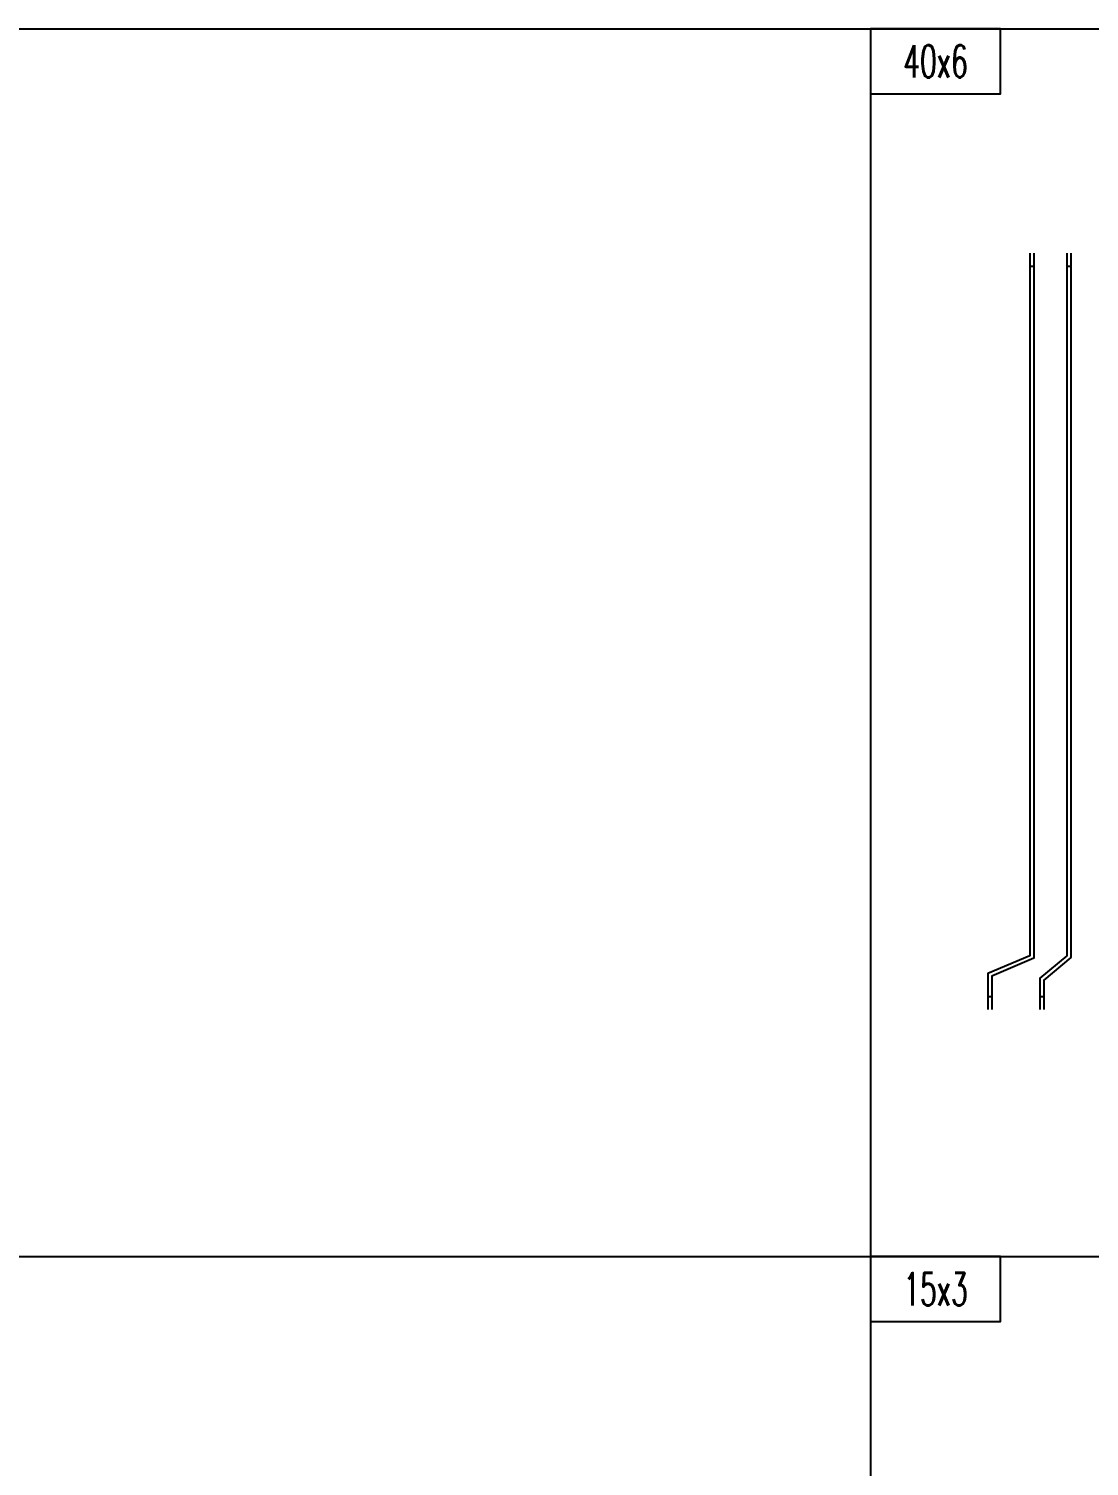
# Model space of a CAD drawing. Header units: millimetres. Extents: x 173893 to 258446, y -176540 to -123824.
# Drawn here: x 192798 to 194427, y -169315 to -167105 of the extents above; entities that cross this region are included whole.
import ezdxf
from ezdxf.enums import TextEntityAlignment as Align

# ---------------------------------------------------------------- set-up
doc = ezdxf.new("R2010")
doc.units = ezdxf.units.MM
doc.header["$LTSCALE"] = 3
doc.layers.add('@.DM. NÉT CHÍNH', color=7, linetype='Continuous')
doc.styles.add('Ann_w01', font='romans.shx', dxfattribs={"width": 0.6, "bigfont": 'chineset.shx'})

msp = doc.modelspace()

# ---------------------------------------------------------------- linework, layer by layer
for points in [[(194090.8, -167205.38), (194290.8, -167205.38), (194290.8, -167105.38), (194090.8, -167105.38)], [(194090.8, -169092.55), (194290.8, -169092.55), (194290.8, -168992.55), (194090.8, -168992.55)]]:
    msp.add_lwpolyline(points, close=True)
at = {"color": 4}
for points in [[(194335.66, -167450.05), (194335.66, -168530.05), (194271.16, -168557.59), (194271.16, -168612.55)], [(194341.66, -167450.05), (194341.66, -168534.01), (194277.16, -168561.56), (194277.16, -168612.55)]]:
    msp.add_lwpolyline(points, dxfattribs=at)
at = {"color": 2}
for points in [[(194392.66, -167450.05), (194392.66, -168530.05), (194351.16, -168564.73), (194351.16, -168612.55)], [(194398.66, -167450.05), (194398.66, -168532.85), (194357.16, -168567.53), (194357.16, -168612.55)]]:
    msp.add_lwpolyline(points, dxfattribs=at)
at = {"layer": '@.DM. NÉT CHÍNH', "linetype": 'Continuous'}
for p, q in [((194090.8, -167105.38), (194090.8, -171550.66)), ((194335.66, -167470.05), (194341.66, -167470.05)), ((194392.66, -167470.05), (194398.66, -167470.05)), ((194271.16, -168592.55), (194277.16, -168592.55)), ((194351.16, -168592.55), (194357.16, -168592.55)), ((191139.08, -168992.55), (194090.8, -168992.55)), ((194090.8, -168992.55), (196349.34, -168992.55))]:
    msp.add_line(p, q, dxfattribs=at)
msp.add_lwpolyline([(191139.08, -167105.38), (196349.34, -167105.38), (196349.34, -171550.66), (191139.08, -171550.66)], close=True, dxfattribs=at)

# ---------------------------------------------------------------- texts
at = {"color": 1, "style": 'Ann_w01', "width": 0.6}
for s, p in [('40x6', (194190.8, -167155.38)), ('15x3', (194190.8, -169042.55))]:
    msp.add_text(s, height=50, dxfattribs=at).set_placement(p, align=Align.MIDDLE_CENTER)

doc.saveas('drawing.dxf')
